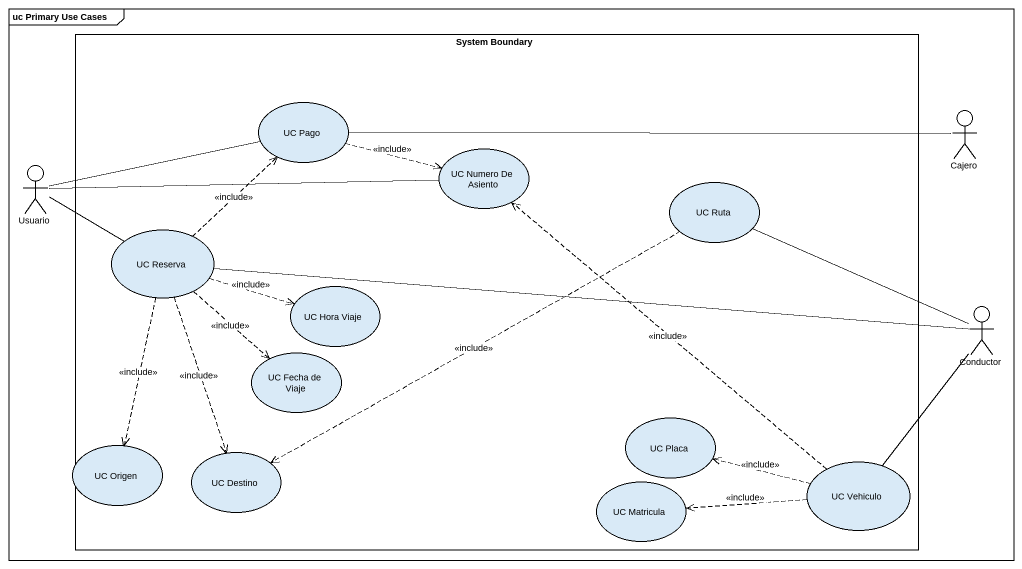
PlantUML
@startuml
mainframe uc Primary Use Cases
rectangle "System Boundary" as System_Boundary {
  usecase "UC Pago" as UC_Pago
  usecase "UC Numero De Asiento" as UC_Numero_De_Asiento
  usecase "UC Ruta" as UC_Ruta
  usecase "UC Reserva" as UC_Reserva
  usecase "UC Hora Viaje" as UC_Hora_Viaje
  usecase "UC Fecha de Viaje" as UC_Fecha_de_Viaje
  usecase "UC Placa" as UC_Placa
  usecase "UC Origen" as UC_Origen
  usecase "UC Destino" as UC_Destino
  usecase "UC Vehiculo" as UC_Vehiculo
  usecase "UC Matricula" as UC_Matricula
}
actor Cajero
actor Usuario
actor Conductor
UC_Pago .right.> UC_Numero_De_Asiento : <<include>>
Cajero -left- UC_Pago
Usuario -right- UC_Pago
Usuario -right- UC_Numero_De_Asiento
Usuario -right- UC_Reserva
UC_Ruta .left.> UC_Destino : <<include>>
UC_Reserva .up.> UC_Pago : <<include>>
UC_Reserva .right.> UC_Hora_Viaje : <<include>>
UC_Reserva -right- Conductor
UC_Reserva ..> UC_Fecha_de_Viaje : <<include>>
UC_Reserva ..> UC_Origen : <<include>>
UC_Reserva ..> UC_Destino : <<include>>
Conductor -left- UC_Ruta
Conductor -- UC_Vehiculo
UC_Vehiculo .up.> UC_Numero_De_Asiento : <<include>>
UC_Vehiculo .left.> UC_Placa : <<include>>
UC_Vehiculo .left.> UC_Matricula : <<include>>
@enduml
